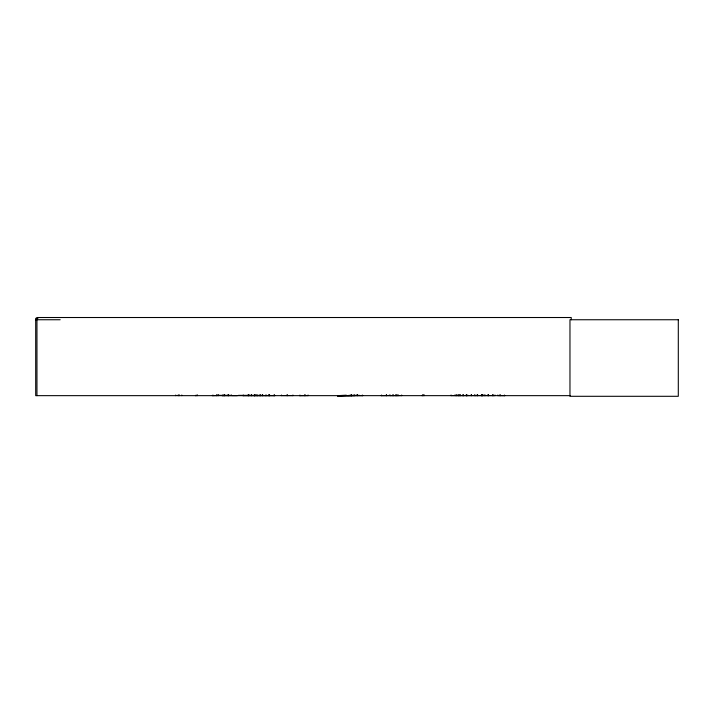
<?xml version="1.0" encoding="UTF-8"?>
<svg xmlns="http://www.w3.org/2000/svg" width="714" height="714" viewBox="0 0 714 714"><rect width="100%" height="100%" fill="white"/><g stroke="black" fill="none" stroke-linecap="round" stroke-linejoin="round"><path stroke-width="1.07" d="M281.432 395.556L292.918 395.556M390.192 395.636L401.67 395.556M455.166 395.502L455.068 395.074M251.462 395.556L251.48 395.074M223.098 395.502L222.929 395.074L222.857 395.654M299.925 395.556L299.942 395.074L300.005 395.654M494.891 395.556L451.069 395.583M218.564 395.556L218.582 395.074M196.047 395.556L195.44 395.654M421.929 395.654L422.411 395.583M422.465 395.556L422.492 395.074M231.291 395.583L222.018 395.654M265.653 395.583L265.706 395.074L265.76 395.654M307.957 395.583L299.55 395.654M389.184 395.583L381.133 395.654M346.299 395.19L337.668 395.654L337.713 396.484L357.143 395.44M37.931 318.31L35.7 318.31L35.7 395.654L570.111 395.654M35.7 319.747L60.19 319.747M217.038 395.351L231.381 395.351M238.36 395.36L262.502 395.36M348.789 395.36L359.553 395.36M218.582 395.502L212.361 395.654M347.62 395.583L362.757 395.654M484.279 395.583L484.199 395.074M497.979 395.583L504.932 395.654M397.903 395.556L397.885 395.074L397.823 395.654M467.866 395.583L467.804 395.074L467.75 395.654M351.618 395.556L351.6 395.074M474.48 395.556L474.462 395.074M471.436 395.556L471.508 395.074M274.56 395.556L274.542 395.074M259.557 395.556L259.539 395.074L259.485 395.654M249.097 395.502L249.097 395.021M571.227 319.747L571.227 317.516L36.958 317.516L36.958 395.654M504.405 395.021L504.405 395.654M500.193 394.86L500.193 395.654M499.961 394.86L499.961 395.654M497.845 395.021L497.845 395.654M494.981 395.021L494.981 395.654M493.347 395.021L493.347 395.654M492.865 394.86L492.865 395.654M492.633 394.86L492.633 395.654M488.528 394.86L488.528 395.654M488.421 395.021L488.421 395.654M488.251 394.86L488.251 395.654M487.385 395.021L487.385 395.654M485.234 395.021L485.234 395.654M484.047 395.021L484.119 395.654M482.816 394.86L482.807 395.654M482.521 395.021L482.521 395.654M482.218 394.86L482.218 395.654M481.932 394.86L481.932 395.654M481.798 394.86L481.834 395.654M481.745 394.86L481.745 395.654M481.379 394.86L481.343 395.654M477.702 394.86L477.702 395.654M477.425 394.86L477.425 395.654M477.113 395.021L477.113 395.654M475.908 395.654L475.827 395.021L475.792 395.654M474.408 395.021L474.408 395.654M471.392 394.86L471.454 395.654M471.106 394.86L471.106 395.654M466.822 395.021L466.822 395.654M466.537 394.86L466.537 395.654M466.287 395.021L466.358 395.654M466.26 394.86L466.26 395.654M463.564 395.021L463.547 395.654M463.243 395.021L463.243 395.654M463.109 395.021L463.127 395.654M462.556 395.021L462.556 395.654M460.227 394.86L460.325 395.654M459.941 394.86L459.941 395.654M459.861 395.021L459.861 395.654M458.932 395.021L458.924 395.654M458.29 395.021L458.29 395.654M458.218 395.021L458.218 395.654M457.014 394.86L456.978 395.654M456.612 394.86L456.612 395.654M455.121 395.021L455.22 395.654M451.069 395.021L451.069 395.654M423.884 394.86L423.884 395.654M423.884 394.86L423.884 395.654M422.643 395.021L422.572 395.654M401.679 395.021L401.679 395.654M398.046 394.86L398.046 395.654M396.805 395.021L396.734 395.654M396.145 394.86L396.127 395.654M395.743 394.86L395.726 395.654M393.164 394.86L393.164 395.654M392.896 394.86L392.896 395.654M390.192 395.021L390.201 395.654M389.3 395.021L389.3 395.654M386.533 394.86L386.533 395.654M386.265 394.86L386.265 395.654M381.606 395.021L381.606 395.654M362.319 395.021L362.319 395.654M357.393 394.86L357.393 395.654M357.098 394.86L357.098 395.654M354.501 395.021L354.501 395.654M353.912 395.021L353.912 395.654M351.538 395.021L351.538 395.654M351.315 394.86L351.315 395.654M351.02 394.86L351.02 395.654M308.064 395.021L308.064 395.654M305.083 394.86L305.083 395.654M304.807 394.86L304.807 395.654M292.918 395.021L292.918 395.654M287.385 394.86L287.367 395.654M286.983 394.86L286.966 395.654M281.432 395.021L281.441 395.654M274.935 395.654L242.805 395.654M274.488 395.021L274.488 395.654M273.881 395.021L273.881 395.654M269.624 394.86L269.624 395.654M269.339 394.86L269.339 395.654M269.062 394.86L269.062 395.654M268.776 394.86L268.776 395.654M266.251 395.021L266.215 395.654M262.743 394.86L262.743 395.654M262.466 394.86L262.466 395.654M260.574 395.021L260.592 395.654M260.333 395.021L260.315 395.654M256.317 394.86L256.317 395.654M255.005 394.86L255.005 395.654M254.818 394.86L254.818 395.654M254.425 394.86L254.309 395.654M251.533 395.021L251.533 395.654M251.194 395.021L251.194 395.654M248.856 395.021L248.838 395.654M248.418 394.86L248.418 395.654M248.133 394.86L248.133 395.654M243.251 395.021L243.251 395.654M237.36 395.654L232.077 395.654M231.398 395.021L231.398 395.654M228.596 395.021L228.596 395.654M228.31 394.86L228.31 395.654M228.025 394.86L228.025 395.654M224.723 394.86L224.723 395.654M224.526 394.86L224.526 395.654M223.161 395.021L223.161 395.654M218.654 395.021L218.654 395.654M216.985 394.86L216.985 395.654M216.788 394.86L216.788 395.654M212.915 395.021L212.915 395.654M197.394 394.86L197.394 395.654M181.793 395.021L181.793 395.654M179.41 395.021L179.41 395.654M178.803 395.021L178.803 395.654M178.161 395.021L178.161 395.654M175.733 395.021L175.733 395.654M678.3 319.747L569.968 319.747L569.968 396.297L678.3 396.297L678.3 319.747M257.647 395.654L257.629 395.021L257.558 395.654M254.612 395.654L254.612 394.86L254.603 395.654M196.154 395.654L196.154 395.021L196.082 395.654"/></g></svg>
